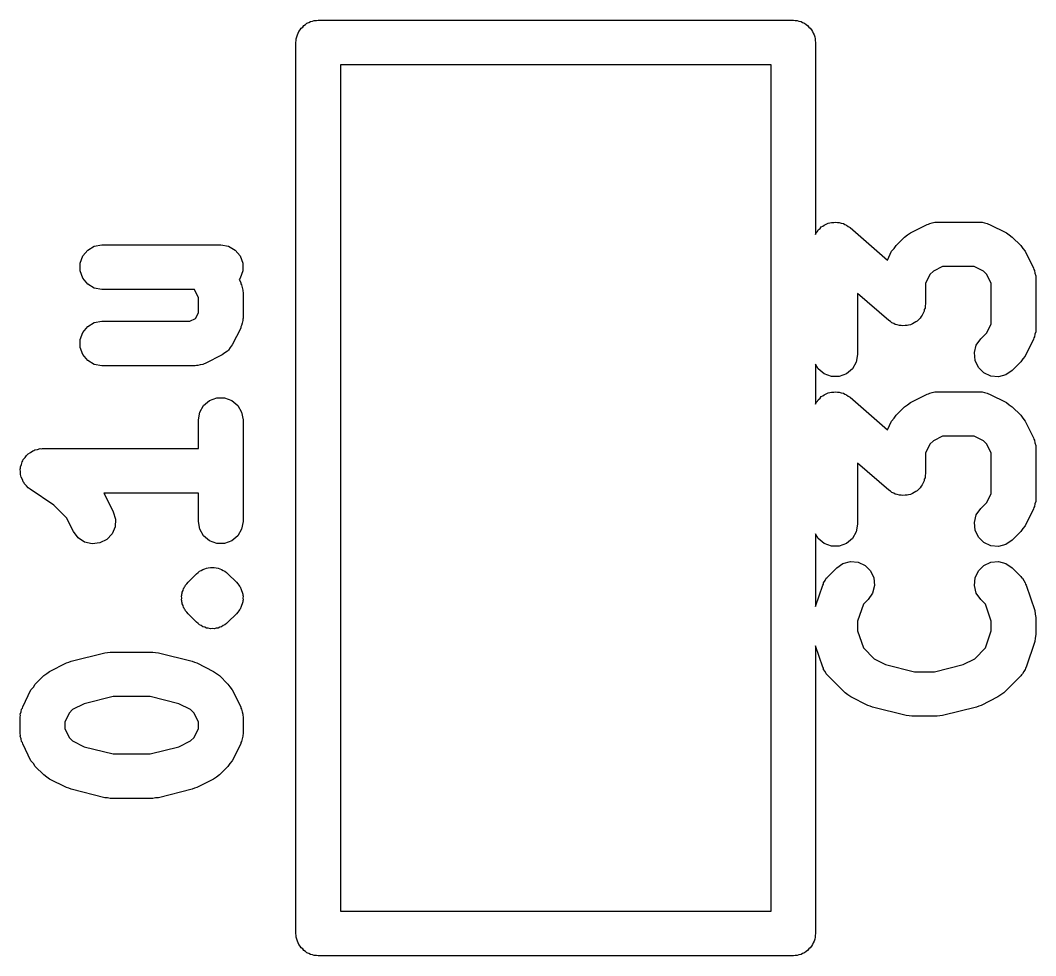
# Model space of a CAD drawing. Extents: x 10 to 287, y -200 to -10.
# Drawn here: x 158.397 to 161.816, y -60.775 to -57.625 of the extents above; entities that cross this region are included whole.
import ezdxf

# ---------------------------------------------------------------- set-up
doc = ezdxf.new("R2010")
doc.units = 0
doc.header["$MEASUREMENT"] = 0
doc.layers.add('BLACK', color=7, linetype='CONTINUOUS')

msp = doc.modelspace()

# ---------------------------------------------------------------- linework, layer by layer
at = {"layer": 'Black'}
for p, q in [((159.348, -57.6476), (159.352, -57.6425)), ((159.352, -57.6425), (159.357, -57.6393)), ((159.357, -57.6393), (159.362, -57.635)), ((159.362, -57.635), (159.369, -57.6328)), ((159.369, -57.6328), (159.374, -57.6295)), ((159.374, -57.6295), (159.381, -57.6284)), ((159.381, -57.6284), (159.387, -57.6261)), ((159.387, -57.6261), (159.394, -57.6261)), ((159.394, -57.6261), (159.4, -57.625)), ((159.4, -57.625), (161, -57.625)), ((161, -57.625), (161.006, -57.6261)), ((161.006, -57.6261), (161.013, -57.6261)), ((161.013, -57.6261), (161.019, -57.6284)), ((161.019, -57.6284), (161.026, -57.6295)), ((161.026, -57.6295), (161.031, -57.6328)), ((161.031, -57.6328), (161.037, -57.635)), ((161.037, -57.635), (161.043, -57.6393)), ((161.043, -57.6393), (161.048, -57.6425)), ((161.048, -57.6425), (161.052, -57.6476)), ((159.328, -57.6808), (159.33, -57.6743)), ((159.33, -57.6743), (159.333, -57.6687)), ((159.333, -57.6687), (159.335, -57.6625)), ((159.335, -57.6625), (159.339, -57.6575)), ((159.339, -57.6575), (159.343, -57.6518)), ((159.343, -57.6518), (159.348, -57.6476)), ((161.052, -57.6476), (161.057, -57.6518)), ((161.057, -57.6518), (161.061, -57.6575)), ((161.061, -57.6575), (161.065, -57.6625)), ((161.065, -57.6625), (161.067, -57.6687)), ((161.067, -57.6687), (161.07, -57.6743)), ((161.07, -57.6743), (161.072, -57.6808)), ((159.325, -57.7), (159.326, -57.6935)), ((159.325, -60.7), (159.325, -57.7)), ((159.326, -57.687), (159.328, -57.6808)), ((159.326, -57.6935), (159.326, -57.687)), ((161.072, -57.6808), (161.074, -57.687)), ((161.074, -57.687), (161.074, -57.6935)), ((161.074, -57.6935), (161.075, -57.7)), ((161.075, -57.7), (161.075, -58.3464)), ((160.925, -57.775), (159.475, -57.775)), ((159.475, -57.775), (159.475, -60.625)), ((160.925, -60.625), (160.925, -57.775)), ((161.084, -58.3311), (161.09, -58.3264)), ((161.09, -58.3264), (161.094, -58.3209)), ((161.094, -58.3209), (161.099, -58.3181)), ((161.099, -58.3181), (161.104, -58.3144)), ((161.104, -58.3144), (161.111, -58.3119)), ((161.111, -58.3119), (161.117, -58.3084)), ((161.117, -58.3084), (161.123, -58.3075)), ((161.123, -58.3075), (161.128, -58.3055)), ((161.128, -58.3055), (161.136, -58.3055)), ((161.136, -58.3055), (161.143, -58.3044)), ((161.143, -58.3044), (161.149, -58.3055)), ((161.149, -58.3055), (161.154, -58.3055)), ((161.154, -58.3055), (161.161, -58.308)), ((161.161, -58.308), (161.169, -58.3094)), ((161.169, -58.3094), (161.173, -58.3124)), ((161.173, -58.3124), (161.179, -58.3144)), ((161.179, -58.3144), (161.185, -58.3191)), ((161.185, -58.3191), (161.191, -58.3229)), ((161.191, -58.3229), (161.317, -58.4329)), ((161.394, -58.3408), (161.451, -58.3123)), ((161.451, -58.3123), (161.455, -58.311)), ((161.455, -58.311), (161.459, -58.3089)), ((161.459, -58.3089), (161.467, -58.3074)), ((161.467, -58.3074), (161.476, -58.3048)), ((161.476, -58.3048), (161.48, -58.3051)), ((161.48, -58.3051), (161.484, -58.3044)), ((161.484, -58.3044), (161.627, -58.3044)), ((161.627, -58.3044), (161.631, -58.3051)), ((161.631, -58.3051), (161.636, -58.3048)), ((161.636, -58.3048), (161.644, -58.3074)), ((161.644, -58.3074), (161.653, -58.3089)), ((161.653, -58.3089), (161.657, -58.311)), ((161.657, -58.311), (161.661, -58.3123)), ((161.661, -58.3123), (161.718, -58.3408)), ((161.075, -58.3464), (161.077, -58.3405)), ((161.077, -58.3405), (161.081, -58.3362)), ((161.081, -58.3362), (161.084, -58.3311)), ((161.346, -58.3835), (161.374, -58.3549)), ((161.374, -58.3549), (161.384, -58.348)), ((161.384, -58.348), (161.394, -58.3408)), ((161.718, -58.3408), (161.727, -58.348)), ((161.727, -58.348), (161.737, -58.3549)), ((161.737, -58.3549), (161.766, -58.3835)), ((158.624, -58.3987), (158.646, -58.3857)), ((158.646, -58.3857), (158.672, -58.3812)), ((158.672, -58.3812), (159.072, -58.3812)), ((159.072, -58.3812), (159.098, -58.3857)), ((159.098, -58.3857), (159.12, -58.3987)), ((161.331, -58.403), (161.339, -58.3933)), ((161.339, -58.3933), (161.346, -58.3835)), ((161.766, -58.3835), (161.773, -58.3933)), ((161.773, -58.3933), (161.78, -58.403)), ((158.598, -58.4432), (158.607, -58.4187)), ((158.607, -58.4187), (158.624, -58.3987)), ((159.12, -58.3987), (159.137, -58.4187)), ((159.137, -58.4187), (159.146, -58.4432)), ((161.317, -58.4329), (161.331, -58.403)), ((161.78, -58.403), (161.809, -58.4601)), ((158.598, -58.4692), (158.598, -58.4432)), ((159.146, -58.4432), (159.146, -58.4692)), ((161.502, -58.4544), (161.472, -58.4696)), ((161.609, -58.4544), (161.502, -58.4544)), ((161.64, -58.4696), (161.609, -58.4544)), ((161.809, -58.4601), (161.81, -58.4642)), ((161.81, -58.4642), (161.812, -58.468)), ((158.607, -58.4937), (158.598, -58.4692)), ((158.624, -58.5137), (158.607, -58.4937)), ((159.137, -58.4937), (159.134, -58.4976)), ((159.134, -58.4976), (159.139, -58.5084)), ((159.146, -58.4692), (159.137, -58.4937)), ((161.46, -58.4809), (161.445, -58.5113)), ((161.472, -58.4696), (161.46, -58.4809)), ((161.651, -58.4809), (161.64, -58.4696)), ((161.666, -58.5113), (161.651, -58.4809)), ((161.812, -58.468), (161.813, -58.4766)), ((161.813, -58.4766), (161.816, -58.4851)), ((161.816, -58.4851), (161.816, -58.4894)), ((161.816, -58.4894), (161.816, -58.4936)), ((161.816, -58.4936), (161.816, -58.6651)), ((158.646, -58.5267), (158.624, -58.5137)), ((158.672, -58.5312), (158.646, -58.5267)), ((158.983, -58.5312), (158.672, -58.5312)), ((158.997, -58.5596), (158.983, -58.5312)), ((159.139, -58.5084), (159.14, -58.5125)), ((159.14, -58.5125), (159.142, -58.5163)), ((159.142, -58.5163), (159.144, -58.5249)), ((159.144, -58.5249), (159.146, -58.5333)), ((161.445, -58.5113), (161.445, -58.5794)), ((161.666, -58.6474), (161.666, -58.5113)), ((158.997, -58.6099), (158.997, -58.5596)), ((159.146, -58.5333), (159.146, -58.5377)), ((159.146, -58.5377), (159.147, -58.5419)), ((159.147, -58.5419), (159.147, -58.6276)), ((161.321, -58.6358), (161.216, -58.5446)), ((161.216, -58.5446), (161.216, -58.7508)), ((161.441, -58.5993), (161.44, -58.605)), ((161.444, -58.5939), (161.441, -58.5993)), ((161.445, -58.5794), (161.444, -58.5866)), ((161.444, -58.5866), (161.444, -58.5939)), ((158.968, -58.6383), (158.987, -58.6289)), ((158.987, -58.6289), (158.997, -58.6099)), ((159.147, -58.6276), (159.146, -58.6319)), ((159.146, -58.6319), (159.146, -58.6362)), ((161.327, -58.6396), (161.321, -58.6358)), ((161.422, -58.6323), (161.417, -58.6378)), ((161.427, -58.6276), (161.422, -58.6323)), ((161.43, -58.6226), (161.427, -58.6276)), ((161.434, -58.6182), (161.43, -58.6226)), ((161.437, -58.6114), (161.434, -58.6182)), ((161.44, -58.605), (161.437, -58.6114)), ((158.607, -58.6758), (158.624, -58.6559)), ((158.624, -58.6559), (158.646, -58.6429)), ((158.646, -58.6429), (158.672, -58.6383)), ((158.672, -58.6383), (158.968, -58.6383)), ((159.139, -58.6612), (159.11, -58.7183)), ((159.14, -58.657), (159.139, -58.6612)), ((159.142, -58.6533), (159.14, -58.657)), ((159.144, -58.6446), (159.142, -58.6533)), ((159.146, -58.6362), (159.144, -58.6446)), ((161.332, -58.6443), (161.327, -58.6396)), ((161.338, -58.6463), (161.332, -58.6443)), ((161.343, -58.6493), (161.338, -58.6463)), ((161.35, -58.6507), (161.343, -58.6493)), ((161.357, -58.6532), (161.35, -58.6507)), ((161.363, -58.6532), (161.357, -58.6532)), ((161.368, -58.6543), (161.363, -58.6532)), ((161.376, -58.6532), (161.368, -58.6543)), ((161.383, -58.6532), (161.376, -58.6532)), ((161.388, -58.6512), (161.383, -58.6532)), ((161.394, -58.6503), (161.388, -58.6512)), ((161.401, -58.6468), (161.394, -58.6503)), ((161.407, -58.6443), (161.401, -58.6468)), ((161.412, -58.6406), (161.407, -58.6443)), ((161.417, -58.6378), (161.412, -58.6406)), ((161.651, -58.6778), (161.666, -58.6474)), ((161.816, -58.6651), (161.816, -58.6693)), ((161.816, -58.6693), (161.816, -58.6736)), ((158.598, -58.7003), (158.607, -58.6758)), ((158.598, -58.7264), (158.598, -58.7003)), ((161.616, -58.7191), (161.631, -58.6978)), ((161.631, -58.6978), (161.651, -58.6778)), ((161.809, -58.6986), (161.78, -58.7558)), ((161.81, -58.6945), (161.809, -58.6986)), ((161.812, -58.6907), (161.81, -58.6945)), ((161.813, -58.6821), (161.812, -58.6907)), ((161.816, -58.6736), (161.813, -58.6821)), ((158.607, -58.7508), (158.598, -58.7264)), ((159.096, -58.7376), (159.095, -58.7392)), ((159.098, -58.7363), (159.096, -58.7376)), ((159.104, -58.7272), (159.098, -58.7363)), ((159.11, -58.7183), (159.104, -58.7272)), ((161.61, -58.7442), (161.616, -58.7191)), ((158.624, -58.7708), (158.607, -58.7508)), ((158.646, -58.7838), (158.624, -58.7708)), ((159.077, -58.7519), (159.02, -58.7804)), ((159.086, -58.7453), (159.077, -58.7519)), ((159.095, -58.7392), (159.086, -58.7453)), ((161.216, -58.7508), (161.212, -58.7764)), ((161.612, -58.7702), (161.61, -58.7442)), ((161.623, -58.7938), (161.612, -58.7702)), ((161.773, -58.7654), (161.766, -58.7752)), ((161.78, -58.7558), (161.773, -58.7654)), ((158.672, -58.7883), (158.646, -58.7838)), ((158.986, -58.7883), (158.672, -58.7883)), ((158.99, -58.7876), (158.986, -58.7883)), ((158.995, -58.7879), (158.99, -58.7876)), ((159.003, -58.7853), (158.995, -58.7879)), ((159.012, -58.7838), (159.003, -58.7853)), ((159.016, -58.7817), (159.012, -58.7838)), ((159.02, -58.7804), (159.016, -58.7817)), ((161.084, -58.799), (161.075, -58.7834)), ((161.075, -58.7834), (161.075, -58.9178)), ((161.104, -58.8157), (161.084, -58.799)), ((161.199, -58.799), (161.179, -58.8157)), ((161.212, -58.7764), (161.199, -58.799)), ((161.641, -58.8122), (161.623, -58.7938)), ((161.737, -58.8038), (161.716, -58.8188)), ((161.766, -58.7752), (161.737, -58.8038)), ((161.128, -58.8246), (161.104, -58.8157)), ((161.154, -58.8246), (161.128, -58.8246)), ((161.179, -58.8157), (161.154, -58.8246)), ((161.665, -58.8232), (161.641, -58.8122)), ((161.691, -58.8255), (161.665, -58.8232)), ((161.716, -58.8188), (161.691, -58.8255)), ((159.014, -58.9223), (159.034, -58.9055)), ((159.034, -58.9055), (159.059, -58.8966)), ((159.059, -58.8966), (159.085, -58.8966)), ((159.085, -58.8966), (159.109, -58.9055)), ((159.109, -58.9055), (159.129, -58.9223)), ((161.077, -58.9119), (161.081, -58.9076)), ((161.081, -58.9076), (161.084, -58.9026)), ((161.084, -58.9026), (161.09, -58.8979)), ((161.09, -58.8979), (161.094, -58.8923)), ((161.094, -58.8923), (161.099, -58.8896)), ((161.099, -58.8896), (161.104, -58.8858)), ((161.104, -58.8858), (161.111, -58.8833)), ((161.111, -58.8833), (161.117, -58.8798)), ((161.117, -58.8798), (161.123, -58.8789)), ((161.123, -58.8789), (161.128, -58.8769)), ((161.128, -58.8769), (161.136, -58.8769)), ((161.136, -58.8769), (161.143, -58.8758)), ((161.143, -58.8758), (161.149, -58.8769)), ((161.149, -58.8769), (161.154, -58.8769)), ((161.154, -58.8769), (161.161, -58.8794)), ((161.161, -58.8794), (161.169, -58.8809)), ((161.169, -58.8809), (161.173, -58.8839)), ((161.173, -58.8839), (161.179, -58.8858)), ((161.179, -58.8858), (161.185, -58.8905)), ((161.185, -58.8905), (161.191, -58.8943)), ((161.191, -58.8943), (161.317, -59.0043)), ((161.394, -58.9123), (161.451, -58.8837)), ((161.451, -58.8837), (161.455, -58.8825)), ((161.455, -58.8825), (161.459, -58.8803)), ((161.459, -58.8803), (161.467, -58.8788)), ((161.467, -58.8788), (161.476, -58.8763)), ((161.476, -58.8763), (161.48, -58.8765)), ((161.48, -58.8765), (161.484, -58.8758)), ((161.484, -58.8758), (161.627, -58.8758)), ((161.627, -58.8758), (161.631, -58.8765)), ((161.631, -58.8765), (161.636, -58.8763)), ((161.636, -58.8763), (161.644, -58.8788)), ((161.644, -58.8788), (161.653, -58.8803)), ((161.653, -58.8803), (161.657, -58.8825)), ((161.657, -58.8825), (161.661, -58.8837)), ((161.661, -58.8837), (161.718, -58.9123)), ((159.001, -58.9448), (159.014, -58.9223)), ((159.129, -58.9223), (159.142, -58.9448)), ((161.075, -58.9178), (161.077, -58.9119)), ((161.346, -58.9549), (161.374, -58.9263)), ((161.374, -58.9263), (161.384, -58.9194)), ((161.384, -58.9194), (161.394, -58.9123)), ((161.718, -58.9123), (161.727, -58.9194)), ((161.727, -58.9194), (161.737, -58.9263)), ((161.737, -58.9263), (161.766, -58.9549)), ((158.997, -58.9705), (159.001, -58.9448)), ((158.997, -59.0669), (158.997, -58.9705)), ((159.142, -58.9448), (159.147, -58.9705)), ((159.147, -58.9705), (159.147, -59.3133)), ((161.317, -59.0043), (161.331, -58.9744)), ((161.331, -58.9744), (161.339, -58.9647)), ((161.339, -58.9647), (161.346, -58.9549)), ((161.766, -58.9549), (161.773, -58.9647)), ((161.773, -58.9647), (161.78, -58.9744)), ((161.78, -58.9744), (161.809, -59.0315)), ((161.472, -59.041), (161.46, -59.0524)), ((161.502, -59.0258), (161.472, -59.041)), ((161.609, -59.0258), (161.502, -59.0258)), ((161.64, -59.041), (161.609, -59.0258)), ((161.651, -59.0524), (161.64, -59.041)), ((161.809, -59.0315), (161.81, -59.0357)), ((161.81, -59.0357), (161.812, -59.0394)), ((161.812, -59.0394), (161.813, -59.0481)), ((158.424, -59.0845), (158.431, -59.08)), ((158.431, -59.08), (158.439, -59.0747)), ((158.439, -59.0747), (158.443, -59.0735)), ((158.443, -59.0735), (158.446, -59.0714)), ((158.446, -59.0714), (158.455, -59.0699)), ((158.455, -59.0699), (158.464, -59.0674)), ((158.464, -59.0674), (158.468, -59.0676)), ((158.468, -59.0676), (158.472, -59.0669)), ((158.472, -59.0669), (158.997, -59.0669)), ((161.46, -59.0524), (161.445, -59.0828)), ((161.666, -59.0828), (161.651, -59.0524)), ((161.813, -59.0481), (161.816, -59.0565)), ((161.816, -59.0565), (161.816, -59.0608)), ((161.816, -59.0608), (161.816, -59.0651)), ((161.816, -59.0651), (161.816, -59.2365)), ((158.401, -59.1205), (158.403, -59.1118)), ((158.403, -59.1118), (158.406, -59.1083)), ((158.406, -59.1083), (158.407, -59.1044)), ((158.407, -59.1044), (158.413, -59.0976)), ((158.413, -59.0976), (158.418, -59.0901)), ((158.418, -59.0901), (158.421, -59.0876)), ((158.421, -59.0876), (158.424, -59.0845)), ((161.445, -59.0828), (161.445, -59.1508)), ((161.666, -59.2188), (161.666, -59.0828)), ((158.397, -59.1371), (158.398, -59.1331)), ((158.398, -59.146), (158.397, -59.1371)), ((158.398, -59.1289), (158.401, -59.1205)), ((158.398, -59.1331), (158.398, -59.1289)), ((158.398, -59.1549), (158.398, -59.146)), ((161.321, -59.2072), (161.216, -59.1161)), ((161.216, -59.1161), (161.216, -59.3222)), ((158.399, -59.1588), (158.398, -59.1549)), ((158.4, -59.163), (158.399, -59.1588)), ((158.404, -59.171), (158.4, -59.163)), ((158.407, -59.1794), (158.404, -59.171)), ((158.41, -59.1826), (158.407, -59.1794)), ((158.411, -59.1863), (158.41, -59.1826)), ((161.437, -59.1828), (161.434, -59.1896)), ((161.44, -59.1764), (161.437, -59.1828)), ((161.441, -59.1707), (161.44, -59.1764)), ((161.444, -59.1653), (161.441, -59.1707)), ((161.445, -59.1508), (161.444, -59.158)), ((161.444, -59.158), (161.444, -59.1653)), ((158.418, -59.1925), (158.411, -59.1863)), ((158.424, -59.1994), (158.418, -59.1925)), ((158.427, -59.2014), (158.424, -59.1994)), ((158.43, -59.2043), (158.427, -59.2014)), ((158.51, -59.2573), (158.43, -59.2043)), ((158.997, -59.2169), (158.678, -59.2169)), ((158.678, -59.2169), (158.682, -59.2227)), ((158.997, -59.3133), (158.997, -59.2169)), ((161.327, -59.211), (161.321, -59.2072)), ((161.332, -59.2157), (161.327, -59.211)), ((161.338, -59.2177), (161.332, -59.2157)), ((161.407, -59.2157), (161.401, -59.2182)), ((161.412, -59.212), (161.407, -59.2157)), ((161.417, -59.2092), (161.412, -59.212)), ((161.422, -59.2037), (161.417, -59.2092)), ((161.427, -59.199), (161.422, -59.2037)), ((161.43, -59.194), (161.427, -59.199)), ((161.434, -59.1896), (161.43, -59.194)), ((158.682, -59.2227), (158.71, -59.2798)), ((161.343, -59.2207), (161.338, -59.2177)), ((161.35, -59.2221), (161.343, -59.2207)), ((161.357, -59.2246), (161.35, -59.2221)), ((161.363, -59.2246), (161.357, -59.2246)), ((161.368, -59.2258), (161.363, -59.2246)), ((161.376, -59.2246), (161.368, -59.2258)), ((161.383, -59.2246), (161.376, -59.2246)), ((161.388, -59.2227), (161.383, -59.2246)), ((161.394, -59.2218), (161.388, -59.2227)), ((161.401, -59.2182), (161.394, -59.2218)), ((161.631, -59.2692), (161.651, -59.2492)), ((161.651, -59.2492), (161.666, -59.2188)), ((161.816, -59.2451), (161.813, -59.2535)), ((161.816, -59.2365), (161.816, -59.2408)), ((161.816, -59.2408), (161.816, -59.2451)), ((158.553, -59.3006), (158.51, -59.2573)), ((158.71, -59.2798), (158.718, -59.3048)), ((161.616, -59.2905), (161.631, -59.2692)), ((161.809, -59.27), (161.78, -59.3272)), ((161.81, -59.2659), (161.809, -59.27)), ((161.812, -59.2622), (161.81, -59.2659)), ((161.813, -59.2535), (161.812, -59.2622)), ((158.576, -59.3469), (158.553, -59.3006)), ((158.718, -59.3048), (158.716, -59.3308)), ((159.001, -59.339), (158.997, -59.3133)), ((159.147, -59.3133), (159.142, -59.339)), ((161.61, -59.3157), (161.616, -59.2905)), ((161.612, -59.3416), (161.61, -59.3157)), ((158.592, -59.3678), (158.576, -59.3469)), ((158.716, -59.3308), (158.706, -59.3547)), ((159.014, -59.3616), (159.001, -59.339)), ((159.142, -59.339), (159.129, -59.3616)), ((161.212, -59.3479), (161.199, -59.3704)), ((161.216, -59.3222), (161.212, -59.3479)), ((161.623, -59.3652), (161.612, -59.3416)), ((161.766, -59.3467), (161.737, -59.3752)), ((161.773, -59.3368), (161.766, -59.3467)), ((161.78, -59.3272), (161.773, -59.3368)), ((158.613, -59.3822), (158.592, -59.3678)), ((158.639, -59.3882), (158.613, -59.3822)), ((158.665, -59.3852), (158.639, -59.3882)), ((158.688, -59.3736), (158.665, -59.3852)), ((158.706, -59.3547), (158.688, -59.3736)), ((159.034, -59.3783), (159.014, -59.3616)), ((159.059, -59.3872), (159.034, -59.3783)), ((159.085, -59.3872), (159.059, -59.3872)), ((159.109, -59.3783), (159.085, -59.3872)), ((159.129, -59.3616), (159.109, -59.3783)), ((161.084, -59.3704), (161.075, -59.3549)), ((161.075, -59.3549), (161.075, -59.5986)), ((161.104, -59.3872), (161.084, -59.3704)), ((161.128, -59.3961), (161.104, -59.3872)), ((161.179, -59.3872), (161.154, -59.3961)), ((161.199, -59.3704), (161.179, -59.3872)), ((161.641, -59.3837), (161.623, -59.3652)), ((161.665, -59.3947), (161.641, -59.3837)), ((161.737, -59.3752), (161.716, -59.3902)), ((161.154, -59.3961), (161.128, -59.3961)), ((161.691, -59.3969), (161.665, -59.3947)), ((161.716, -59.3902), (161.691, -59.3969)), ((161.146, -59.4692), (161.167, -59.4542)), ((161.167, -59.4542), (161.192, -59.4475)), ((161.192, -59.4475), (161.218, -59.4498)), ((161.218, -59.4498), (161.242, -59.4608)), ((161.641, -59.4608), (161.665, -59.4498)), ((161.665, -59.4498), (161.691, -59.4475)), ((161.691, -59.4475), (161.716, -59.4542)), ((161.716, -59.4542), (161.737, -59.4692)), ((158.962, -59.5175), (158.99, -59.4889)), ((158.99, -59.4889), (158.996, -59.4851)), ((158.996, -59.4851), (159, -59.4805)), ((159, -59.4805), (159.006, -59.4777)), ((159.006, -59.4777), (159.012, -59.4739)), ((159.012, -59.4739), (159.018, -59.4722)), ((159.018, -59.4722), (159.024, -59.4695)), ((159.024, -59.4695), (159.03, -59.4689)), ((159.03, -59.4689), (159.037, -59.4672)), ((159.037, -59.4672), (159.043, -59.4678)), ((159.043, -59.4678), (159.05, -59.4672)), ((159.05, -59.4672), (159.056, -59.4689)), ((159.056, -59.4689), (159.063, -59.4695)), ((159.063, -59.4695), (159.069, -59.4722)), ((159.069, -59.4722), (159.075, -59.4739)), ((159.075, -59.4739), (159.08, -59.4777)), ((159.08, -59.4777), (159.086, -59.4805)), ((159.086, -59.4805), (159.091, -59.4851)), ((159.091, -59.4851), (159.096, -59.4889)), ((159.096, -59.4889), (159.125, -59.5175)), ((161.117, -59.4978), (161.146, -59.4692)), ((161.242, -59.4608), (161.26, -59.4792)), ((161.26, -59.4792), (161.271, -59.5028)), ((161.612, -59.5028), (161.623, -59.4792)), ((161.623, -59.4792), (161.641, -59.4608)), ((161.737, -59.4692), (161.766, -59.4978)), ((158.953, -59.5275), (158.958, -59.5228)), ((158.958, -59.5228), (158.962, -59.5175)), ((159.125, -59.5175), (159.129, -59.5228)), ((159.129, -59.5228), (159.133, -59.5275)), ((161.099, -59.5271), (161.101, -59.5233)), ((161.101, -59.5233), (161.102, -59.5191)), ((161.102, -59.5191), (161.107, -59.5119)), ((161.107, -59.5119), (161.111, -59.5042)), ((161.111, -59.5042), (161.114, -59.5013)), ((161.114, -59.5013), (161.117, -59.4978)), ((161.271, -59.5028), (161.273, -59.5288)), ((161.61, -59.5288), (161.612, -59.5028)), ((161.766, -59.4978), (161.768, -59.5013)), ((161.768, -59.5013), (161.772, -59.5042)), ((161.772, -59.5042), (161.776, -59.5119)), ((161.776, -59.5119), (161.781, -59.5191)), ((161.781, -59.5191), (161.782, -59.5233)), ((161.782, -59.5233), (161.784, -59.5271)), ((158.941, -59.5575), (158.942, -59.5544)), ((158.941, -59.5608), (158.941, -59.5575)), ((158.942, -59.5511), (158.945, -59.5451)), ((158.942, -59.5544), (158.942, -59.5511)), ((158.945, -59.5451), (158.947, -59.5388)), ((158.947, -59.5388), (158.949, -59.5361)), ((158.949, -59.5361), (158.95, -59.533)), ((158.95, -59.533), (158.952, -59.5305)), ((158.952, -59.5305), (158.953, -59.5275)), ((159.133, -59.5275), (159.135, -59.5305)), ((159.135, -59.5305), (159.137, -59.533)), ((159.137, -59.533), (159.138, -59.5361)), ((159.138, -59.5361), (159.14, -59.5388)), ((159.14, -59.5388), (159.142, -59.5451)), ((159.142, -59.5451), (159.144, -59.5511)), ((159.144, -59.5511), (159.145, -59.5544)), ((159.145, -59.5544), (159.146, -59.5575)), ((159.146, -59.5575), (159.146, -59.5608)), ((161.075, -59.5986), (161.099, -59.5271)), ((161.267, -59.5539), (161.252, -59.5752)), ((161.273, -59.5288), (161.267, -59.5539)), ((161.616, -59.5539), (161.61, -59.5288)), ((161.631, -59.5752), (161.616, -59.5539)), ((161.784, -59.5271), (161.813, -59.6128)), ((158.94, -59.5639), (158.941, -59.5608)), ((158.941, -59.5705), (158.94, -59.5639)), ((158.94, -59.577), (158.941, -59.5705)), ((158.941, -59.5802), (158.94, -59.577)), ((158.941, -59.5835), (158.941, -59.5802)), ((158.942, -59.5866), (158.941, -59.5835)), ((158.942, -59.5899), (158.942, -59.5866)), ((158.945, -59.5958), (158.942, -59.5899)), ((159.144, -59.5899), (159.142, -59.5958)), ((159.145, -59.5866), (159.144, -59.5899)), ((159.146, -59.5835), (159.145, -59.5866)), ((159.146, -59.5608), (159.147, -59.564)), ((159.147, -59.564), (159.146, -59.5705)), ((159.146, -59.5705), (159.147, -59.577)), ((159.147, -59.577), (159.146, -59.5802)), ((159.146, -59.5802), (159.146, -59.5835)), ((161.236, -59.5913), (161.216, -59.6487)), ((161.252, -59.5752), (161.236, -59.5913)), ((161.647, -59.5913), (161.631, -59.5752)), ((161.666, -59.6487), (161.647, -59.5913)), ((158.947, -59.6022), (158.945, -59.5958)), ((158.949, -59.6049), (158.947, -59.6022)), ((158.95, -59.608), (158.949, -59.6049)), ((158.952, -59.6105), (158.95, -59.608)), ((158.953, -59.6135), (158.952, -59.6105)), ((158.958, -59.6181), (158.953, -59.6135)), ((158.962, -59.6235), (158.958, -59.6181)), ((158.99, -59.6521), (158.962, -59.6235)), ((159.125, -59.6235), (159.096, -59.6521)), ((159.129, -59.6181), (159.125, -59.6235)), ((159.133, -59.6135), (159.129, -59.6181)), ((159.135, -59.6105), (159.133, -59.6135)), ((159.137, -59.608), (159.135, -59.6105)), ((159.138, -59.6049), (159.137, -59.608)), ((159.14, -59.6022), (159.138, -59.6049)), ((159.142, -59.5958), (159.14, -59.6022)), ((161.813, -59.6128), (161.814, -59.6247)), ((161.814, -59.6247), (161.816, -59.6365)), ((158.996, -59.6559), (158.99, -59.6521)), ((159, -59.6605), (158.996, -59.6559)), ((159.006, -59.6633), (159, -59.6605)), ((159.086, -59.6605), (159.08, -59.6633)), ((159.091, -59.6559), (159.086, -59.6605)), ((159.096, -59.6521), (159.091, -59.6559)), ((161.216, -59.6487), (161.216, -59.6815)), ((161.666, -59.6815), (161.666, -59.6487)), ((161.816, -59.6365), (161.816, -59.6936)), ((159.012, -59.667), (159.006, -59.6633)), ((159.018, -59.6687), (159.012, -59.667)), ((159.024, -59.6715), (159.018, -59.6687)), ((159.03, -59.6721), (159.024, -59.6715)), ((159.037, -59.6738), (159.03, -59.6721)), ((159.043, -59.6732), (159.037, -59.6738)), ((159.05, -59.6738), (159.043, -59.6732)), ((159.056, -59.6721), (159.05, -59.6738)), ((159.063, -59.6715), (159.056, -59.6721)), ((159.069, -59.6687), (159.063, -59.6715)), ((159.075, -59.667), (159.069, -59.6687)), ((159.08, -59.6633), (159.075, -59.667)), ((161.216, -59.6815), (161.236, -59.7388)), ((161.647, -59.7388), (161.666, -59.6815)), ((161.816, -59.6936), (161.814, -59.7055)), ((161.813, -59.7174), (161.784, -59.8031)), ((161.814, -59.7055), (161.813, -59.7174)), ((158.568, -59.7834), (158.682, -59.7549)), ((158.682, -59.7549), (158.691, -59.7542)), ((158.691, -59.7542), (158.7, -59.7526)), ((158.7, -59.7526), (158.843, -59.7526)), ((158.843, -59.7526), (158.852, -59.7542)), ((158.852, -59.7542), (158.862, -59.7549)), ((158.862, -59.7549), (158.976, -59.7834)), ((161.099, -59.8031), (161.075, -59.7315)), ((161.075, -59.7315), (161.075, -60.7)), ((161.236, -59.7388), (161.272, -59.7749)), ((161.611, -59.7749), (161.647, -59.7388)), ((158.495, -59.8177), (158.553, -59.7891)), ((158.553, -59.7891), (158.56, -59.7868)), ((158.56, -59.7868), (158.568, -59.7834)), ((158.976, -59.7834), (158.983, -59.7868)), ((158.983, -59.7868), (158.991, -59.7891)), ((158.991, -59.7891), (159.048, -59.8177)), ((161.272, -59.7749), (161.31, -59.7943)), ((161.31, -59.7943), (161.408, -59.8186)), ((161.475, -59.8186), (161.572, -59.7943)), ((161.572, -59.7943), (161.611, -59.7749)), ((158.447, -59.8603), (158.476, -59.8317)), ((158.476, -59.8317), (158.486, -59.8248)), ((158.486, -59.8248), (158.495, -59.8177)), ((159.048, -59.8177), (159.058, -59.8248)), ((159.058, -59.8248), (159.068, -59.8317)), ((159.068, -59.8317), (159.096, -59.8603)), ((161.101, -59.8069), (161.099, -59.8031)), ((161.102, -59.8111), (161.101, -59.8069)), ((161.107, -59.8183), (161.102, -59.8111)), ((161.111, -59.826), (161.107, -59.8183)), ((161.114, -59.8288), (161.111, -59.826)), ((161.117, -59.8324), (161.114, -59.8288)), ((161.174, -59.8895), (161.117, -59.8324)), ((161.408, -59.8186), (161.475, -59.8186)), ((161.766, -59.8324), (161.709, -59.8895)), ((161.768, -59.8288), (161.766, -59.8324)), ((161.772, -59.826), (161.768, -59.8288)), ((161.776, -59.8182), (161.772, -59.826)), ((161.781, -59.8111), (161.776, -59.8182)), ((161.782, -59.8069), (161.781, -59.8111)), ((161.784, -59.8031), (161.782, -59.8069)), ((158.441, -59.8702), (158.447, -59.8603)), ((159.096, -59.8603), (159.103, -59.8701)), ((158.405, -59.9369), (158.433, -59.8798)), ((158.433, -59.8798), (158.441, -59.8702)), ((159.103, -59.8701), (159.11, -59.8798)), ((159.11, -59.8798), (159.139, -59.9369)), ((161.184, -59.8964), (161.174, -59.8895)), ((161.194, -59.9036), (161.184, -59.8964)), ((161.699, -59.8964), (161.689, -59.9036)), ((161.709, -59.8895), (161.699, -59.8964)), ((158.612, -59.927), (158.573, -59.9464)), ((158.71, -59.9026), (158.612, -59.927)), ((158.834, -59.9026), (158.71, -59.9026)), ((158.931, -59.927), (158.834, -59.9026)), ((158.97, -59.9464), (158.931, -59.927)), ((161.251, -59.9322), (161.194, -59.9036)), ((161.259, -59.9345), (161.251, -59.9322)), ((161.266, -59.9378), (161.259, -59.9345)), ((161.624, -59.9345), (161.617, -59.9378)), ((161.632, -59.9322), (161.624, -59.9345)), ((161.689, -59.9036), (161.632, -59.9322)), ((158.397, -59.9619), (158.4, -59.9535)), ((158.398, -59.9662), (158.397, -59.9619)), ((158.397, -59.9705), (158.398, -59.9662)), ((158.4, -59.9535), (158.401, -59.9448)), ((158.401, -59.9448), (158.404, -59.9411)), ((158.404, -59.9411), (158.405, -59.9369)), ((158.562, -59.9578), (158.547, -59.9882)), ((158.573, -59.9464), (158.562, -59.9578)), ((158.982, -59.9578), (158.97, -59.9464)), ((158.997, -59.9882), (158.982, -59.9578)), ((159.139, -59.9369), (159.14, -59.9411)), ((159.14, -59.9411), (159.142, -59.9448)), ((159.142, -59.9448), (159.144, -59.9535)), ((159.144, -59.9535), (159.146, -59.9619)), ((159.146, -59.9619), (159.146, -59.9662)), ((159.146, -59.9662), (159.147, -59.9705)), ((161.38, -59.9664), (161.266, -59.9378)), ((161.39, -59.967), (161.38, -59.9664)), ((161.399, -59.9686), (161.39, -59.967)), ((161.484, -59.9686), (161.399, -59.9686)), ((161.493, -59.967), (161.484, -59.9686)), ((161.502, -59.9664), (161.493, -59.967)), ((161.617, -59.9378), (161.502, -59.9664)), ((158.397, -60.0276), (158.397, -59.9705)), ((158.547, -59.9882), (158.547, -60.0099)), ((158.997, -60.0099), (158.997, -59.9882)), ((159.147, -59.9705), (159.147, -60.0276)), ((158.398, -60.0319), (158.397, -60.0276)), ((158.397, -60.0362), (158.398, -60.0319)), ((158.4, -60.0446), (158.397, -60.0362)), ((158.547, -60.0099), (158.562, -60.0403)), ((158.982, -60.0403), (158.997, -60.0099)), ((159.146, -60.0362), (159.144, -60.0446)), ((159.147, -60.0276), (159.146, -60.0319)), ((159.146, -60.0319), (159.146, -60.0362)), ((158.401, -60.0533), (158.4, -60.0446)), ((158.404, -60.057), (158.401, -60.0533)), ((158.405, -60.0612), (158.404, -60.057)), ((158.433, -60.1183), (158.405, -60.0612)), ((158.562, -60.0403), (158.573, -60.0517)), ((158.573, -60.0517), (158.612, -60.0712)), ((158.612, -60.0712), (158.71, -60.0955)), ((158.834, -60.0955), (158.931, -60.0712)), ((158.931, -60.0712), (158.97, -60.0517)), ((158.97, -60.0517), (158.982, -60.0403)), ((159.139, -60.0612), (159.11, -60.1183)), ((159.14, -60.057), (159.139, -60.0612)), ((159.142, -60.0533), (159.14, -60.057)), ((159.144, -60.0446), (159.142, -60.0533)), ((158.71, -60.0955), (158.834, -60.0955)), ((158.441, -60.128), (158.433, -60.1183)), ((158.447, -60.1378), (158.441, -60.128)), ((158.476, -60.1664), (158.447, -60.1378)), ((159.096, -60.1378), (159.068, -60.1664)), ((159.103, -60.128), (159.096, -60.1378)), ((159.11, -60.1183), (159.103, -60.128)), ((158.486, -60.1733), (158.476, -60.1664)), ((158.495, -60.1804), (158.486, -60.1733)), ((159.058, -60.1733), (159.048, -60.1804)), ((159.068, -60.1664), (159.058, -60.1733)), ((158.553, -60.209), (158.495, -60.1804)), ((159.048, -60.1804), (158.991, -60.209)), ((158.56, -60.2113), (158.553, -60.209)), ((158.568, -60.2147), (158.56, -60.2113)), ((158.682, -60.2432), (158.568, -60.2147)), ((158.976, -60.2147), (158.862, -60.2432)), ((158.983, -60.2113), (158.976, -60.2147)), ((158.991, -60.209), (158.983, -60.2113)), ((158.691, -60.2439), (158.682, -60.2432)), ((158.7, -60.2455), (158.691, -60.2439)), ((158.843, -60.2455), (158.7, -60.2455)), ((158.852, -60.2439), (158.843, -60.2455)), ((158.862, -60.2432), (158.852, -60.2439)), ((159.475, -60.625), (160.925, -60.625)), ((159.326, -60.7065), (159.325, -60.7)), ((159.326, -60.713), (159.326, -60.7065)), ((159.328, -60.7192), (159.326, -60.713)), ((159.33, -60.7257), (159.328, -60.7192)), ((161.072, -60.7192), (161.07, -60.7257)), ((161.074, -60.713), (161.072, -60.7192)), ((161.075, -60.7), (161.074, -60.7065)), ((161.074, -60.7065), (161.074, -60.713)), ((159.333, -60.7313), (159.33, -60.7257)), ((159.335, -60.7375), (159.333, -60.7313)), ((159.339, -60.7425), (159.335, -60.7375)), ((159.343, -60.7482), (159.339, -60.7425)), ((159.348, -60.7524), (159.343, -60.7482)), ((159.352, -60.7575), (159.348, -60.7524)), ((161.052, -60.7524), (161.048, -60.7575)), ((161.057, -60.7482), (161.052, -60.7524)), ((161.061, -60.7425), (161.057, -60.7482)), ((161.065, -60.7375), (161.061, -60.7425)), ((161.067, -60.7313), (161.065, -60.7375)), ((161.07, -60.7257), (161.067, -60.7313)), ((159.357, -60.7607), (159.352, -60.7575)), ((159.362, -60.765), (159.357, -60.7607)), ((159.369, -60.7672), (159.362, -60.765)), ((159.374, -60.7705), (159.369, -60.7672)), ((159.381, -60.7716), (159.374, -60.7705)), ((159.387, -60.7739), (159.381, -60.7716)), ((159.394, -60.7739), (159.387, -60.7739)), ((159.4, -60.775), (159.394, -60.7739)), ((161, -60.775), (159.4, -60.775)), ((161.006, -60.7739), (161, -60.775)), ((161.013, -60.7739), (161.006, -60.7739)), ((161.019, -60.7716), (161.013, -60.7739)), ((161.026, -60.7705), (161.019, -60.7716)), ((161.031, -60.7672), (161.026, -60.7705)), ((161.037, -60.765), (161.031, -60.7672)), ((161.043, -60.7607), (161.037, -60.765)), ((161.048, -60.7575), (161.043, -60.7607))]:
    msp.add_line(p, q, dxfattribs=at)

doc.saveas('drawing.dxf')
